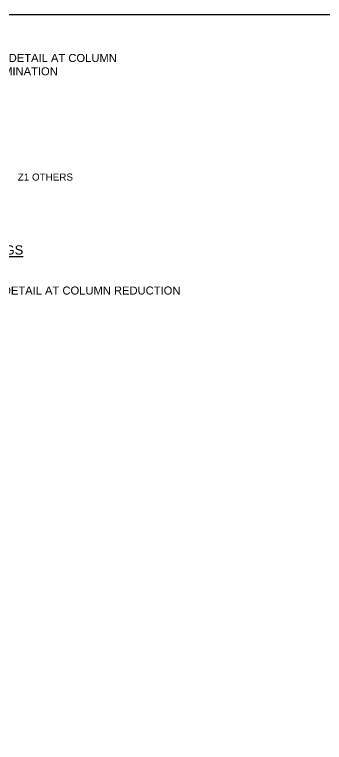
# Model space of a CAD drawing. Header units: metres. Extents: x 1689 to 2066, y 219 to 408.
# Drawn here: x 1787.34 to 1791.52, y 246.47 to 256.28 of the extents above; entities that cross this region are included whole.
import ezdxf
from ezdxf.enums import TextEntityAlignment as Align

# ---------------------------------------------------------------- set-up
doc = ezdxf.new("R2010")
doc.units = ezdxf.units.M
doc.header["$LTSCALE"] = 1.5
doc.layers.add('FORMAT - STR', color=7, linetype='Continuous', lineweight=25)
doc.layers.add('S-MTXT', color=4, linetype='Continuous')
doc.layers.add('Text', color=31, linetype='Continuous')
doc.styles.add('PRADEEP - STR', font='swissel.ttf')
doc.styles.add('SC-COL1', font='SansSerif')

msp = doc.modelspace()

# ---------------------------------------------------------------- linework, layer by layer
at = {"layer": 'FORMAT - STR'}
msp.add_lwpolyline([(1801.93558, 256.28252), (1801.93558, 241.43252), (1780.93558, 241.43252), (1780.93558, 256.28252)], close=True, dxfattribs=at)
msp.add_lwpolyline([(1801.93558, 256.28252), (1801.93558, 241.43252), (1780.93558, 241.43252), (1780.93558, 256.28252)], close=True, dxfattribs=at)

# ---------------------------------------------------------------- texts
at = {"layer": 'S-MTXT', "style": 'PRADEEP - STR'}
msp.add_text('%%UTYP. RINGS', height=0.1251595, dxfattribs=at).set_placement((1786.46754, 253.04627, 0))
at = {"layer": 'Text', "style": 'PRADEEP - STR'}
msp.add_text('Z1 OTHERS', height=0.094982, dxfattribs=at).set_placement((1787.75598, 254.09196, 0), align=Align.MIDDLE_CENTER)
at = {"layer": 'Text', "char_height": 0.10788, "attachment_point": 1, "style": 'SC-COL1'}
for s, insert in [('TYP. DETAIL AT COLUMN \\PTERMINATION', (1786.88523, 255.75115, 0)), ('TYP.^IDETAIL AT COLUMN REDUCTION', (1786.75073, 252.61599, 0))]:
    msp.add_mtext_dynamic_manual_height_columns(s, width=4.6054761, gutter_width=1, heights=[0], dxfattribs=dict(at, insert=insert))

doc.saveas('drawing.dxf')
